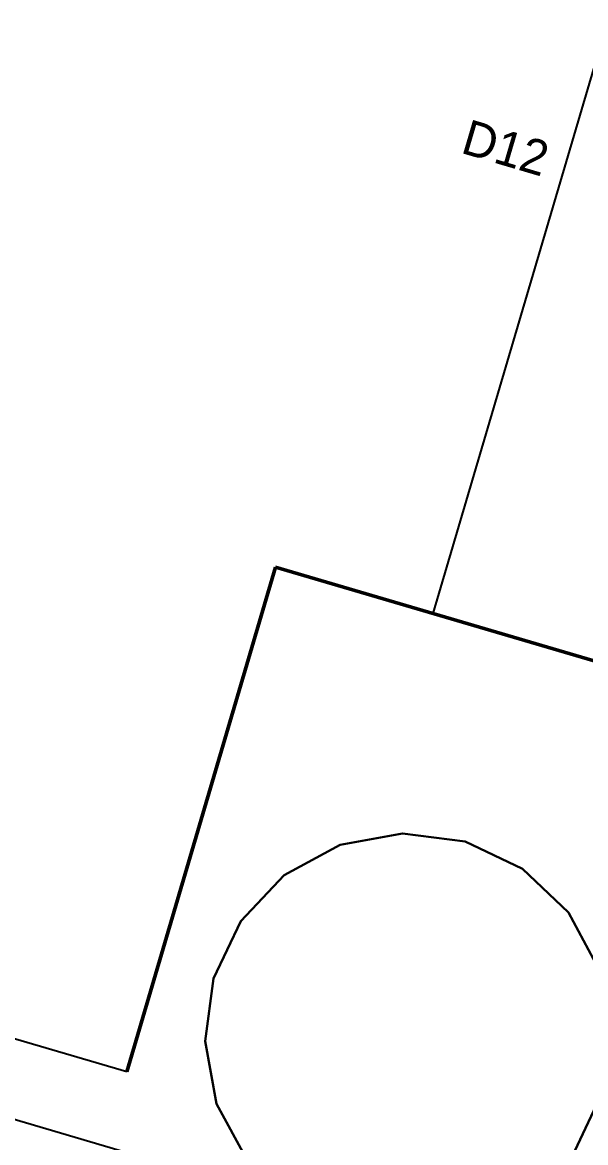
# Model space of a CAD drawing. Header units: millimetres. Extents: x 62878 to 70819, y -67946 to -61850.
# Drawn here: x 67599.7 to 67738.7, y -66355.4 to -66079.1 of the extents above; entities that cross this region are included whole.
import ezdxf
from ezdxf.enums import TextEntityAlignment as Align

# ---------------------------------------------------------------- set-up
doc = ezdxf.new("R2010")
doc.units = ezdxf.units.MM
doc.layers.add('-Hotec Kolon', color=6, linetype='Continuous', lineweight=50)
doc.layers.add('BAP', color=41, linetype='Continuous', lineweight=30)
doc.layers.add('DOĞRAMA-yeni', color=40, linetype='Continuous')
doc.layers.add('ÇATI K', color=254, linetype='Continuous')
doc.styles.add('TAKSİM', font='GOTHIC.TTF', dxfattribs={"height": 20})

# ---------------------------------------------------------------- blocks, each defined once
blk = doc.blocks.new('SPANDREL PAN.93')
at = {"layer": 'DOĞRAMA-yeni', "color": 122, "lineweight": -2}
for p, q in [((36488.84, 28164.29), (36488.77, 28164.16)), ((36515.1, 28075.06), (36488.77, 28164.16)), ((36489.32, 28164.43), (36488.84, 28164.29)), ((36515.71, 28075.13), (36489.32, 28164.43)), ((36491.17, 28162.39), (36491.75, 28162.56)), ((36491.17, 28162.39), (36493.03, 28156.11)), ((36491.75, 28162.56), (36493.53, 28156.52)), ((36505.45, 28149.35), (36493.03, 28156.11)), ((36505.96, 28149.76), (36493.53, 28156.52)), ((36521.05, 28096.55), (36505.45, 28149.35)), ((36521.7, 28096.48), (36505.96, 28149.76)), ((36514.3, 28084.13), (36521.05, 28096.55)), ((36514.94, 28084.06), (36521.7, 28096.48)), ((36516.15, 28077.85), (36514.3, 28084.13)), ((36516.73, 28078.02), (36514.94, 28084.06)), ((36516.73, 28078.02), (36516.15, 28077.85)), ((36515.23, 28074.99), (36515.1, 28075.06)), ((36515.71, 28075.13), (36515.23, 28074.99))]:
    blk.add_line(p, q, dxfattribs=at)
for points in [[(36490.04, 28162.06), (36490.34, 28161.05), (36491.45, 28161.38), (36491.15, 28162.39)], [(36490.16, 28161.99), (36490.41, 28161.17), (36491.33, 28161.45), (36491.09, 28162.26)], [(36515.02, 28077.51), (36514.7, 28078.62), (36515.81, 28078.95), (36516.13, 28077.84)], [(36515.09, 28077.64), (36514.82, 28078.55), (36515.74, 28078.82), (36516.01, 28077.91)]]:
    blk.add_lwpolyline(points, close=True, dxfattribs=at)

msp = doc.modelspace()

# ---------------------------------------------------------------- linework, layer by layer
at = {"layer": '-Hotec Kolon', "linetype": 'Continuous'}
for p, q in [((67662.17, -66213.48), (67625.47, -66337.99)), ((67759.53, -66242.18), (67662.17, -66213.48))]:
    msp.add_line(p, q, dxfattribs=at)
at = {"color": 0}
msp.add_lwpolyline([(67759.53, -66242.18), (67802.5, -66096.39), (67743.99, -66079.14), (67701.01, -66224.94)], close=True, dxfattribs=at)
at = {"layer": 'BAP'}
msp.add_lwpolyline([(67744.79, -66327.84), (67741.93, -66312.46), (67734.47, -66298.71), (67723.12, -66287.94), (67709, -66281.2), (67693.49, -66279.16), (67678.11, -66282.01), (67664.36, -66289.48), (67653.6, -66300.83), (67646.86, -66314.94), (67644.82, -66330.45), (67647.67, -66345.84), (67655.13, -66359.58), (67666.48, -66370.35), (67680.6, -66377.09), (67696.11, -66379.13), (67711.49, -66376.28), (67725.24, -66368.81), (67736.01, -66357.47), (67742.74, -66343.35)], close=True, dxfattribs=at)
msp.add_lwpolyline([(67744.79, -66327.84), (67741.93, -66312.46), (67734.47, -66298.71), (67723.12, -66287.94), (67709, -66281.2), (67693.49, -66279.16), (67678.11, -66282.01), (67664.36, -66289.48), (67653.6, -66300.83), (67646.86, -66314.94), (67644.82, -66330.45), (67647.67, -66345.84), (67655.13, -66359.58), (67666.48, -66370.35), (67680.6, -66377.09), (67696.11, -66379.13), (67711.49, -66376.28), (67725.24, -66368.81), (67736.01, -66357.47), (67742.74, -66343.35)], close=True, dxfattribs=at)
at = {"layer": 'ÇATI K', "color": 0}
for p, q in [((67662.17, -66213.48), (67625.47, -66337.99)), ((67759.53, -66242.18), (67662.17, -66213.48)), ((67625.47, -66337.99), (67527.06, -66308.98)), ((67521.69, -66327.21), (67736.64, -66390.57))]:
    msp.add_line(p, q, dxfattribs=at)

# ---------------------------------------------------------------- block references
at = {"layer": 'DOĞRAMA-yeni', "xscale": -1, "rotation": 359.9643240394448}
msp.add_blockref('SPANDREL PAN.93', (104233.17, -94537.07), dxfattribs=at)

# ---------------------------------------------------------------- texts
at = {"style": 'TAKSİM'}
msp.add_text('D12', height=8.64, rotation=343.5761, dxfattribs=at).set_placement((67717.76, -66114.22), align=Align.CENTER)

doc.saveas('drawing.dxf')
